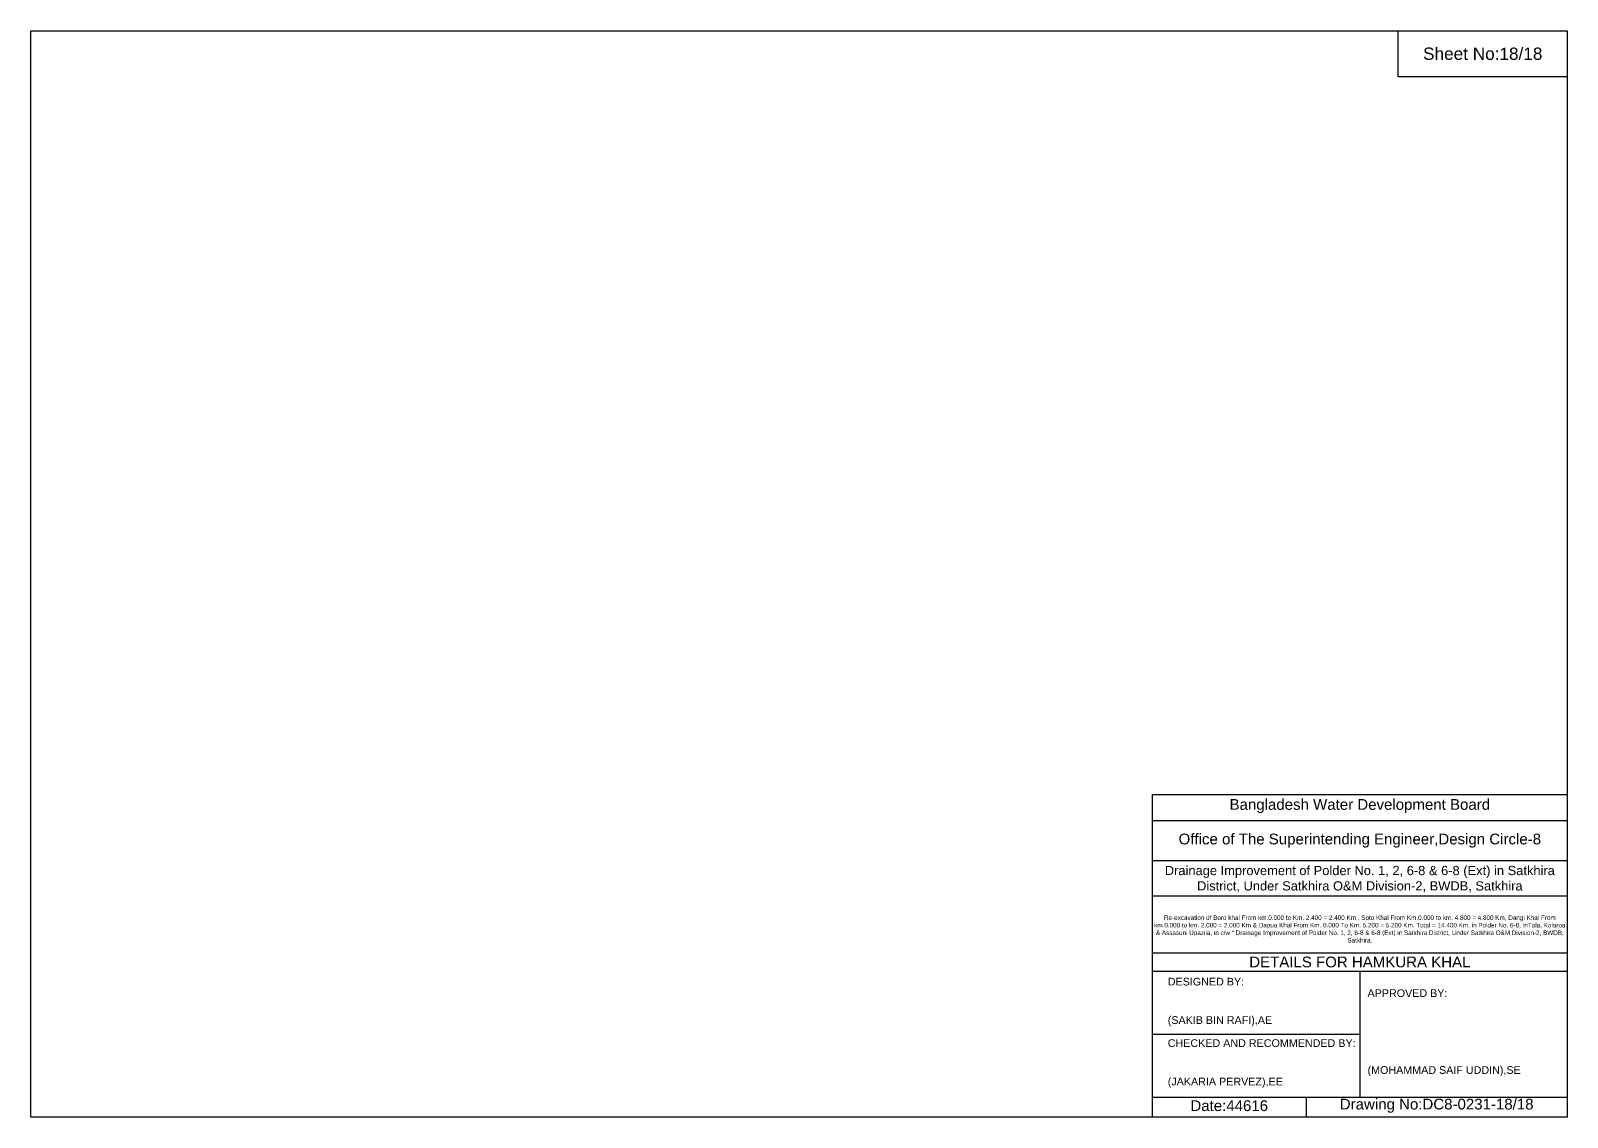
# Model space of a CAD drawing. Header units: inches. Extents: x 91000 to 278000, y -5656 to 20000.
# Drawn here: x 270000 to 278000, y 14344 to 20000 of the extents above; entities that cross this region are included whole.
import ezdxf

# ---------------------------------------------------------------- set-up
doc = ezdxf.new("R2010")
doc.units = ezdxf.units.IN
doc.header["$LTSCALE"] = 7
doc.header["$MEASUREMENT"] = 0
doc.styles.get("Standard").update_dxf_attribs({"font": 'arial.ttf'})

msp = doc.modelspace()

# ---------------------------------------------------------------- linework, layer by layer
for points in [[(270000, 20000), (278000, 20000), (278000, 14344), (270000, 14344)], [(277120, 20000), (278000, 20000), (278000, 19760), (277120, 19760)]]:
    msp.add_lwpolyline(points, close=True)
for points in [[(275840, 14344), (275840, 16024), (278000, 16024)], [(275840, 15888), (278000, 15888)], [(275840, 15680), (278000, 15680)], [(275840, 15496), (278000, 15496)], [(275840, 15200), (278000, 15200)], [(275840, 15104), (278000, 15104)], [(276920, 15104), (276920, 14448)], [(275840, 14776), (276920, 14776)], [(275840, 14448), (278000, 14448)], [(276640, 14448), (276640, 14344)]]:
    msp.add_lwpolyline(points)

# ---------------------------------------------------------------- texts
at = {"attachment_point": 5}
for s, insert, char_height in [('Sheet No:18/18', (277560, 19880), 64), ('Bangladesh Water Development Board', (276920, 15964), 56), ('Office of The Superintending Engineer,Design Circle-8', (276920, 15784), 56)]:
    msp.add_mtext(s, dxfattribs=dict(at, insert=insert, char_height=char_height))
for s, insert, char_height, width, attachment_point in [('Drainage Improvement of Polder No. 1, 2, 6-8 & 6-8 (Ext) in Satkhira District, Under Satkhira O&M Division-2, BWDB, Satkhira', (276920, 15584), 48, 2240, 5), ('Re-excavation of Boro khal From km.0.000 to Km. 2.400 = 2.400 Km , Soto Khal From Km.0.000 to km. 4.800 = 4.800 Km, Dangi Khal From km.0.000 to km. 2.000 = 2.000 Km & Dapua Khal From Km. 0.000 To Km. 5.200 = 5.200 Km. Total = 14.400 Km. in Polder No. 6-8, InTala, Kolaroa & Assasuni Upazila, in c/w “ Drainage Improvement of Polder No. 1, 2, 6-8 & 6-8 (Ext) in Satkhira District, Under Satkhira O&M Division-2, BWDB, Satkhira.', (276920, 15324), 23.565, 2160, 5), ('DETAILS FOR HAMKURA KHAL', (276920, 15152), 56, 2240, 5), ('DESIGNED BY:^J^J^J(SAKIB BIN RAFI),AE', (275920, 14944), 40, 1120, 4), ('APPROVED BY:^J^J^J^J^J^J(MOHAMMAD SAIF UDDIN),SE', (276960, 14784), 40, 1120, 4), ('CHECKED AND RECOMMENDED BY:^J^J^J(JAKARIA PERVEZ),EE', (275920, 14624), 40, 1120, 4), ('Date:44616', (276240, 14404), 56, 1120, 5), ('Drawing No:DC8-0231-18/18', (277320, 14404), 56, 1760, 5)]:
    msp.add_mtext(s, dxfattribs=dict(insert=insert, char_height=char_height, width=width, attachment_point=attachment_point))

doc.saveas('drawing.dxf')
